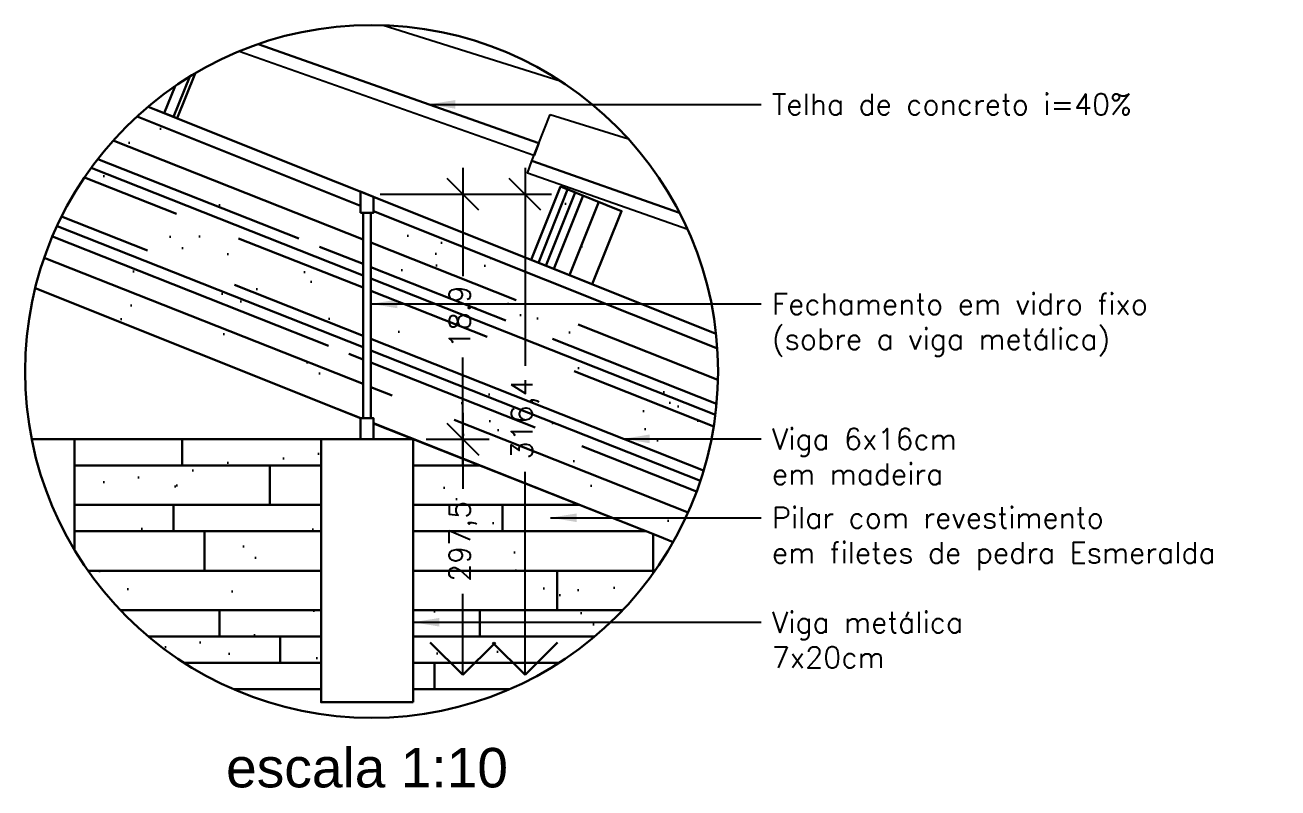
# Model space of a CAD drawing. Header units: millimetres. Extents: x -4228 to 27092, y -6721 to 984.
# Drawn here: x 2168.5 to 2263.8, y -5260.6 to -5202.6 of the extents above; entities that cross this region are included whole.
import ezdxf

# ---------------------------------------------------------------- set-up
doc = ezdxf.new("R2010")
doc.units = ezdxf.units.MM
doc.header["$LTSCALE"] = 50
doc.layers.get('0').update_dxf_attribs({"lineweight": 0})
for name, color, linetype in [('cota', 1, 'Continuous'), ('esquadrias', 3, 'Continuous'), ('estruturametalica', 2, 'Continuous'), ('HACHURA', 2, 'Continuous'), ('madeiramento', 2, 'Continuous'), ('PAREDES3', 2, 'Continuous'), ('QLEADER', 7, 'Continuous'), ('telhas', 3, 'Continuous'), ('TEXTO', 7, 'Continuous')]:
    doc.layers.add(name, color=color, linetype=linetype)
doc.styles.add('ARIAL', font='arial.ttf')
doc.styles.add('ROMANS', font='romans.shx')
doc.dimstyles.new('1_10', dxfattribs={"dimtxt": 1.6, "dimasz": 2.4, "dimexe": 2, "dimexo": 1, "dimgap": 0.8, "dimtad": 0, "dimdec": 0, "dimzin": 1, "dimdsep": 46, "dimtxsty": 'ROMANS', "dimblk1": 'OBLIQUE', "dimblk2": 'OBLIQUE', "dimsah": 1, "dimcen": 10, "dimdle": 2, "dimclrd": 1, "dimclre": 1, "dimclrt": 7, "dimaunit": 1, "dimadec": 0, "dimazin": 0, "dimtfac": 1, "dimtdec": 0, "dimtofl": 0, "dimtmove": 2, "dimatfit": 3, "dimldrblk": 'OBLIQUE', "dimfxl": 1, "dimtolj": 1, "dimtzin": 1, "dimarcsym": 0})
doc.dimstyles.new('leader_10', dxfattribs={"dimtxt": 1.6, "dimasz": 2, "dimexe": 2, "dimexo": 1, "dimgap": 0.8, "dimtad": 0, "dimdec": 0, "dimzin": 1, "dimdsep": 46, "dimtxsty": 'ROMANS', "dimcen": 0.09, "dimdle": 20, "dimclrd": 9, "dimclre": 9, "dimclrt": 7, "dimadec": 0, "dimazin": 0, "dimtfac": 1, "dimtdec": 0, "dimtofl": 0, "dimtmove": 2, "dimatfit": 3, "dimfxl": 1, "dimtolj": 1, "dimtzin": 0, "dimarcsym": 0})
pattern_1 = [(37.5, (13961.223, -2409.807), (-0.320006, 9.788265), [0, -7.7216, 0, -8.636, 0, -8.255]), (7.5, (13961.223, -2409.807), (8.990466, 14.336502), [0, -4.1656, 0, -6.9596, 0, -2.667]), (327.5, (13954.974, -2409.807), (15.8198474, 0.0287437), [0, -2.54, 0, -9.144, 0, -11.938]), (317.5, (13954.974, -2409.807), (15.271129, 4.458586), [0, -1.27, 0, -5.9944, 0, -6.858])]

# ---------------------------------------------------------------- blocks, each defined once
blk = doc.blocks.new('_OBLIQUE')
at = {"color": 0, "linetype": 'ByBlock'}
blk.add_line((-0.5, -0.5), (0.5, 0.5), dxfattribs=at)
blk = doc.blocks.new('*D117')
at = {"layer": 'cota', "color": 1, "linetype": 'Continuous', "lineweight": -2}
for p, q in [((2201.799, -5213.483), (2201.799, -5221.713)), ((2195.513, -5215.483), (2203.799, -5215.483)), ((2201.799, -5236.115), (2201.799, -5227.885)), ((2199.048, -5234.115), (2203.799, -5234.115))]:
    blk.add_line(p, q, dxfattribs=at)
at = {"layer": 'Defpoints', "color": 0, "linetype": 'Continuous', "lineweight": 30}
for p in [(2194.513, -5215.483), (2198.048, -5234.115), (2201.799, -5234.115)]:
    blk.add_point(p, dxfattribs=at)
at = {"layer": 'cota', "color": 1, "linetype": 'Continuous', "lineweight": -2, "xscale": 2.4, "yscale": 2.4, "zscale": 2.4}
for p, rotation in [((2201.799, -5215.483), 90), ((2201.799, -5234.115), 270)]:
    blk.add_blockref('_OBLIQUE', p, dxfattribs=dict(at, rotation=rotation))
at = {"layer": 'cota', "color": 7, "linetype": 'Continuous', "lineweight": 30, "insert": (2201.799, -5224.799), "char_height": 1.6, "attachment_point": 5, "rotation": 90, "style": 'ROMANS'}
blk.add_mtext('\\A1;18,9', dxfattribs=at)
blk = doc.blocks.new('_Open90')
at = {"color": 0, "linetype": 'ByBlock', "lineweight": -2}
for p, q in [((-0.5, 0.5), (0, 0)), ((0, 0), (-1, 0)), ((0, 0), (-0.5, -0.5))]:
    blk.add_line(p, q, dxfattribs=at)
blk = doc.blocks.new('*D118')
at = {"layer": 'cota', "color": 1, "linetype": 'Continuous'}
for p, q in [((2201.799, -5232.115), (2201.799, -5237.88)), ((2199.013, -5234.115), (2203.799, -5234.115)), ((2201.799, -5249.644), (2201.799, -5245.88))]:
    blk.add_line(p, q, dxfattribs=at)
at = {"layer": 'Defpoints', "color": 0, "linetype": 'Continuous'}
for p in [(2198.013, -5234.115), (2198.013, -5252.044), (2201.799, -5252.044)]:
    blk.add_point(p, dxfattribs=at)
at = {"layer": 'cota', "color": 1, "linetype": 'Continuous', "xscale": 2.4, "yscale": 2.4, "zscale": 2.4}
for name, p, rotation in [('_OBLIQUE', (2201.799, -5234.115), 90), ('_Open90', (2201.799, -5252.044), 270)]:
    blk.add_blockref(name, p, dxfattribs=dict(at, rotation=rotation))
at = {"layer": 'cota', "color": 7, "linetype": 'Continuous', "insert": (2201.799, -5241.88), "char_height": 1.6, "attachment_point": 5, "rotation": 90, "style": 'ROMANS'}
blk.add_mtext('\\A1;297,5', dxfattribs=at)
blk = doc.blocks.new('*D119')
at = {"layer": 'cota', "color": 1, "linetype": 'Continuous'}
for p, q in [((2206.524, -5213.483), (2206.524, -5228.525)), ((2196.513, -5215.483), (2208.524, -5215.483)), ((2206.524, -5249.644), (2206.524, -5236.601))]:
    blk.add_line(p, q, dxfattribs=at)
at = {"layer": 'Defpoints', "color": 0, "linetype": 'Continuous'}
for p in [(2195.513, -5215.483), (2199.013, -5252.044), (2206.524, -5252.044)]:
    blk.add_point(p, dxfattribs=at)
at = {"layer": 'cota', "color": 1, "linetype": 'Continuous', "xscale": 2.4, "yscale": 2.4, "zscale": 2.4}
for name, p, rotation in [('_OBLIQUE', (2206.524, -5215.483), 90), ('_Open90', (2206.524, -5252.044), 270)]:
    blk.add_blockref(name, p, dxfattribs=dict(at, rotation=rotation))
at = {"layer": 'cota', "color": 7, "linetype": 'Continuous', "insert": (2206.524, -5232.563), "char_height": 1.6, "attachment_point": 5, "rotation": 90, "style": 'ROMANS'}
blk.add_mtext('\\A1;316,4', dxfattribs=at)

msp = doc.modelspace()

# ---------------------------------------------------------------- hatches: boundary and pattern name
at = {"layer": 'HACHURA', "linetype": 'Continuous', "lineweight": 30}
h = msp.add_hatch(dxfattribs=at)
h.set_pattern_fill('AR-SAND', color=256, scale=0.2, style=0)
h.set_pattern_definition(pattern_1)
h.paths.add_polyline_path([(2216.278, -5241.329), (2198.048, -5234.115), (2198.013, -5234.115), (2198.013, -5254.115), (2191.013, -5254.115), (2191.013, -5234.115), (2172.278, -5234.115), (2172.278, -5242.531, 0.539507), (2216.278, -5244.294)])
h.paths.add_polyline_path([(2213.864, -5216.761), (2209.222, -5214.904), (2206.993, -5220.475), (2211.636, -5222.332)])
h.paths.add_polyline_path([(2181.433, -5206.29, 0.041594), (2177.867, -5208.824), (2180.068, -5209.704)])
h.paths.add_polyline_path([(2200.447, -5245.48), (2200.447, -5238.28), (2203.152, -5238.28), (2203.152, -5245.48)], flags=24)
h = msp.add_hatch(dxfattribs=at)
h.set_pattern_fill('AR-RROOF', color=3, scale=0.15, style=0)
h.set_pattern_definition([(248.199, (2213.864, -5216.761), (0.4245, -9.1975), [57.15, -7.62, 19.05, -3.81]), (248.199, (2213.751, -5222.173), (6.1199, 1.65555), [11.43, -1.2573, 22.86, -2.8575]), (248.1986, (2216.1635, -5219.7323), (-4.98787, -19.34303), [30.48, -5.334, 15.24, -3.81])])
h.paths.add_polyline_path([(2211.636, -5222.332), (2213.864, -5216.761), (2209.222, -5214.904), (2206.993, -5220.475)])
h.paths.add_polyline_path([(2180.068, -5209.704), (2181.433, -5206.29, 0.041594), (2177.867, -5208.824)])
h = msp.add_hatch(dxfattribs=at)
h.set_pattern_fill('AR-SAND', color=256, scale=0.2, style=0)
h.set_pattern_definition(pattern_1)
h.paths.add_polyline_path([(2194.213, -5216.883), (2194.013, -5216.883), (2194.013, -5216.36), (2177.026, -5209.565, 0.147182), (2169.285, -5222.624), (2194.013, -5232.515), (2194.213, -5232.515)])
h.paths.add_polyline_path([(2221.144, -5227.212), (2195.013, -5216.76), (2195.013, -5216.883), (2194.813, -5216.883), (2194.813, -5232.515), (2195.013, -5232.515), (2195.013, -5232.914), (2216.748, -5241.515), (2217.786, -5241.932, 0.129447), (2221.202, -5228.958, 0.016582)])
h.paths.add_polyline_path([(2200.447, -5227.485), (2200.447, -5222.113), (2203.152, -5222.113), (2203.152, -5227.485)], flags=24)
h.paths.add_polyline_path([(2205.171, -5236.201), (2205.171, -5228.925), (2207.876, -5228.925), (2207.876, -5236.201)], flags=24)
h = msp.add_hatch(dxfattribs=at)
h.set_pattern_fill('AR-RROOF', color=3, scale=0.2, style=0)
h.set_pattern_definition([(158.41, (2216.748, -5241.515), (-12.26115, -0.6112), [76.2, -10.16, 25.4, -5.08]), (158.41, (2209.531, -5241.391), (2.2375, -8.1516), [15.24, -1.6764, 30.48, -3.81]), (158.41, (2212.7973, -5244.5955), (-25.81504, 6.55539), [40.64, -7.112, 20.32, -5.08])])
h.paths.add_polyline_path([(2170.361, -5219.264, 0.033517), (2169.285, -5222.624), (2194.013, -5232.515), (2194.213, -5232.515), (2194.213, -5216.883), (2194.013, -5216.883), (2194.013, -5216.36), (2177.026, -5209.565, 0.113107)])
h.paths.add_polyline_path([(2194.813, -5232.515), (2195.013, -5232.515), (2195.013, -5232.914), (2216.748, -5241.515), (2217.786, -5241.932, 0.03454), (2219.353, -5238.652, 0.111241), (2221.144, -5227.212), (2195.013, -5216.76), (2195.013, -5216.883), (2194.813, -5216.883)])
h.paths.add_polyline_path([(2200.447, -5227.485), (2200.447, -5222.113), (2203.152, -5222.113), (2203.152, -5227.485)], flags=24)
h.paths.add_polyline_path([(2205.171, -5236.201), (2205.171, -5228.925), (2207.876, -5228.925), (2207.876, -5236.201)], flags=24)

# ---------------------------------------------------------------- linework, layer by layer
at = {"layer": 'cota', "linetype": 'Continuous', "lineweight": 30}
for p, q in [((2201.799, -5252.044), (2199.324, -5249.569)), ((2201.799, -5252.044), (2204.274, -5249.569)), ((2206.524, -5252.044), (2204.049, -5249.569)), ((2206.524, -5252.044), (2208.998, -5249.569))]:
    msp.add_line(p, q, dxfattribs=at)
at = {"layer": 'esquadrias', "linetype": 'Continuous', "lineweight": 30}
for p, q in [((2194.213, -5232.515), (2194.213, -5216.883)), ((2194.813, -5232.515), (2194.813, -5216.883)), ((2169.022, -5234.115), (2172.278, -5234.115))]:
    msp.add_line(p, q, dxfattribs=at)
at = {"layer": 'esquadrias', "color": 2, "linetype": 'Continuous', "lineweight": 30}
for points in [[(2194.013, -5216.883), (2195.013, -5216.883), (2195.013, -5215.683), (2194.013, -5215.283)], [(2194.013, -5234.115), (2195.013, -5234.115), (2195.013, -5232.515), (2194.013, -5232.515)]]:
    msp.add_lwpolyline(points, close=True, dxfattribs=at)
at = {"layer": 'estruturametalica', "color": 4, "linetype": 'Continuous', "lineweight": 30}
msp.add_lwpolyline([(2198.013, -5254.115), (2191.013, -5254.115), (2191.013, -5234.115), (2198.013, -5234.115)], close=True, dxfattribs=at)
at = {"layer": 'HACHURA', "color": 3, "linetype": 'Continuous', "lineweight": 30}
msp.add_circle((2194.857, -5228.958), 26.345, dxfattribs=at)
at = {"layer": 'madeiramento', "linetype": 'Continuous', "lineweight": 30}
for p, q in [((2177.867, -5208.824), (2221.046, -5226.096)), ((2169.285, -5222.624), (2194.013, -5232.515)), ((2195.013, -5232.914), (2216.748, -5241.515)), ((2216.748, -5241.515), (2217.786, -5241.932))]:
    msp.add_line(p, q, dxfattribs=at)
at = {"layer": 'madeiramento', "color": 7, "linetype": 'Continuous', "lineweight": 30}
for p, q in [((2177.026, -5209.565), (2194.013, -5216.36)), ((2195.013, -5216.76), (2221.144, -5227.212))]:
    msp.add_line(p, q, dxfattribs=at)
at = {"layer": 'madeiramento', "color": 4, "linetype": 'Continuous', "lineweight": 30}
msp.add_lwpolyline([(2181.433, -5206.29), (2180.068, -5209.704), (2177.867, -5208.824)], dxfattribs=at)
at = {"layer": 'madeiramento', "color": 2, "linetype": 'Continuous', "lineweight": 30}
msp.add_lwpolyline([(2211.636, -5222.332), (2206.993, -5220.475), (2209.222, -5214.904), (2213.864, -5216.761)], close=True, dxfattribs=at)
at = {"layer": 'madeiramento', "color": 4, "linetype": 'Continuous', "lineweight": 30}
msp.add_lwpolyline([(2211.636, -5222.332), (2206.993, -5220.475), (2209.222, -5214.904), (2213.864, -5216.761)], close=True, dxfattribs=at)
at = {"layer": 'PAREDES3', "linetype": 'Continuous', "lineweight": 30}
for p, q in [((2172.278, -5234.115), (2172.278, -5242.531)), ((2191.013, -5234.115), (2172.278, -5234.115)), ((2216.278, -5244.294), (2216.278, -5241.329))]:
    msp.add_line(p, q, dxfattribs=at)
at = {"layer": 'PAREDES3', "color": 3, "linetype": 'Continuous', "lineweight": 30}
for p, q in [((2180.46, -5236.115), (2180.46, -5234.115)), ((2191.013, -5236.115), (2172.278, -5236.115)), ((2187.13, -5239.115), (2187.13, -5236.115)), ((2203.102, -5236.115), (2198.013, -5236.115)), ((2191.013, -5239.115), (2172.278, -5239.115)), ((2179.793, -5241.115), (2179.793, -5239.115)), ((2210.683, -5239.115), (2198.013, -5239.115)), ((2204.804, -5241.115), (2204.804, -5239.115)), ((2191.013, -5241.115), (2172.278, -5241.115)), ((2182.161, -5244.115), (2182.161, -5241.115)), ((2215.737, -5241.115), (2198.013, -5241.115)), ((2191.013, -5244.115), (2173.309, -5244.115)), ((2216.278, -5244.115), (2198.013, -5244.115)), ((2208.973, -5247.115), (2208.973, -5244.115)), ((2191.013, -5247.115), (2175.769, -5247.115)), ((2183.295, -5249.115), (2183.295, -5247.115)), ((2213.945, -5247.115), (2198.013, -5247.115)), ((2203.081, -5249.115), (2203.081, -5247.115)), ((2191.013, -5249.115), (2177.894, -5249.115)), ((2187.908, -5251.115), (2187.908, -5249.115)), ((2211.82, -5249.115), (2198.013, -5249.115)), ((2191.013, -5251.115), (2180.606, -5251.115)), ((2209.108, -5251.115), (2198.013, -5251.115)), ((2199.635, -5253.115), (2199.635, -5251.115)), ((2191.013, -5253.115), (2184.347, -5253.115)), ((2205.368, -5253.115), (2198.013, -5253.115))]:
    msp.add_line(p, q, dxfattribs=at)
at = {"layer": 'PAREDES3', "color": 7, "linetype": 'Continuous', "lineweight": 30}
msp.add_line((2198.013, -5234.115), (2198.048, -5234.115), dxfattribs=at)
at = {"layer": 'telhas', "color": 7, "linetype": 'Continuous'}
for p, q in [((2207.033, -5212.938), (2208.446, -5209.406)), ((2208.446, -5209.406), (2214.381, -5211.271)), ((2218.276, -5216.892), (2207.033, -5212.938))]:
    msp.add_line(p, q, dxfattribs=at)
for points in [[(2195.75, -5202.628), (2209.184, -5206.849)], [(2207.571, -5211.596), (2186.23, -5204.066)]]:
    msp.add_lwpolyline(points, dxfattribs=at)
at = {"layer": 'telhas', "color": 2, "linetype": 'Continuous'}
for points in [[(2207.199, -5212.525), (2184.783, -5204.615)], [(2186.23, -5204.066), (2207.571, -5211.596)], [(2207.571, -5211.596), (2207.227, -5212.535)], [(2218.891, -5218.168), (2206.701, -5213.881), (2207.033, -5212.938), (2218.276, -5216.892)]]:
    msp.add_lwpolyline(points, dxfattribs=at)

# ---------------------------------------------------------------- texts
at = {"layer": 'QLEADER', "color": 7, "linetype": 'Continuous', "lineweight": 30, "char_height": 1.6, "attachment_point": 1, "style": 'ROMANS'}
for s, insert, width in [('Telha de concreto i=40%', (2225.289, -5207.847), 41.73467), ('Fechamento em vidro fixo\\P(sobre a viga metálica)', (2225.289, -5223.02), 52.30291), ('Viga 6x16cm em madeira', (2225.289, -5233.285), 17.7494), ('Pilar com revestimento\\Pem filetes de pedra Esmeralda', (2225.289, -5239.284), 64.31044), ('Viga metálica\\P7x20cm', (2225.289, -5247.233), 17.7494)]:
    msp.add_mtext(s, dxfattribs=dict(at, insert=insert, width=width))
at = {"layer": 'TEXTO', "linetype": 'Continuous', "lineweight": 30, "style": 'ARIAL'}
msp.add_text('escala 1:10', height=3, dxfattribs=at).set_placement((2183.796, -5260.593))

# ---------------------------------------------------------------- dimensions: what is measured, and where the dimension line sits
at = {"layer": 'cota', "linetype": 'Continuous', "lineweight": 30}
dim = msp.add_linear_dim(base=(2201.799, -5234.115), p1=(2194.513, -5215.483), p2=(2198.048, -5234.115), angle=90, text='18,9', dimstyle='1_10', dxfattribs=at)
dim.commit()
dim.dimension.update_dxf_attribs({"geometry": '*D117', "text_midpoint": (2201.799, -5224.799)})
for base, p1, p2, text, picture, middle in [((2206.524, -5252.044), (2195.513, -5215.483), (2199.013, -5252.044), '316,4', '*D119', (2206.524, -5232.563)), ((2201.799, -5252.044), (2198.013, -5234.115), (2198.013, -5252.044), '297,5', '*D118', (2201.799, -5241.88))]:
    dim = msp.add_linear_dim(base=base, p1=p1, p2=p2, angle=90, text=text, dimstyle='1_10', override={"dimblk2": 'OPEN90', "dimse2": 1}, dxfattribs=at)
    dim.commit()
    dim.dimension.update_dxf_attribs({"geometry": picture, "text_midpoint": middle})

# ---------------------------------------------------------------- leaders
at = {"layer": 'QLEADER', "linetype": 'Continuous', "lineweight": 30, "annotation_type": 0, "has_hookline": 1, "hookline_direction": 0}
for points, text_width in [([(2199.216, -5208.647), (2224.489, -5208.647)], 31.238), ([(2194.813, -5223.82), (2224.489, -5223.82)], 32.381), ([(2213.987, -5234.085), (2224.489, -5234.085)], 15.619), ([(2208.459, -5240.084), (2224.489, -5240.084)], 38.476), ([(2198.013, -5248.033), (2224.489, -5248.033)], 16.152)]:
    msp.add_leader(points, dimstyle='leader_10', override={"dimgap": 0.8, "dimtad": 0}, dxfattribs=dict(at, text_width=text_width))

doc.saveas('drawing.dxf')
